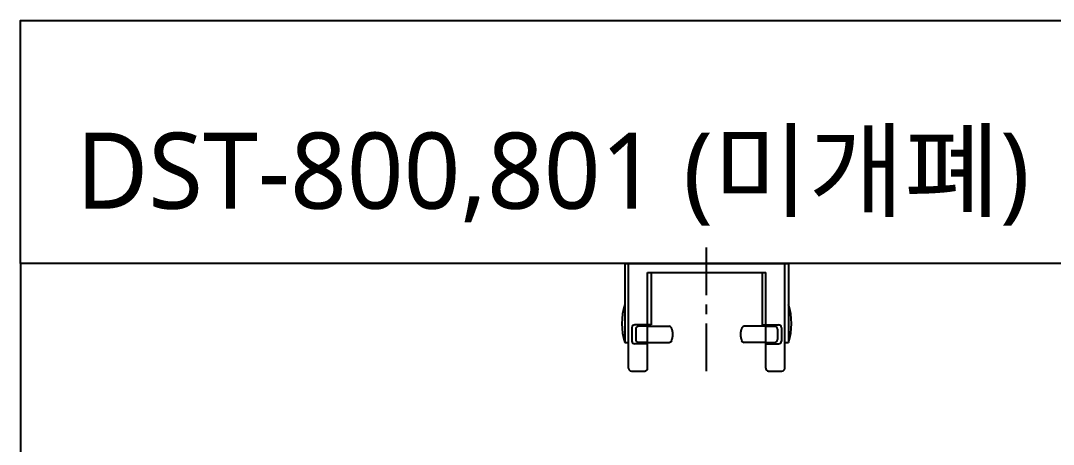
# Model space of a CAD drawing. Extents: x 796 to 6898, y -63 to 2465.
# Drawn here: x 978 to 2062, y 2020 to 2465 of the extents above; entities that cross this region are included whole.
import ezdxf

# ---------------------------------------------------------------- set-up
doc = ezdxf.new("R2010")
doc.units = 0
doc.header["$LTSCALE"] = 20
doc.header["$MEASUREMENT"] = 0
doc.linetypes.add('CENTER', pattern=[2, 1.25, -0.25, 0.25, -0.25])
doc.layers.get('0').update_dxf_attribs({"linetype": 'CONTINUOUS'})
for name, color, linetype in [('3', 3, 'CONTINUOUS'), ('4', 4, 'CONTINUOUS'), ('6', 6, 'CONTINUOUS'), ('CENTER', 2, 'CENTER')]:
    doc.layers.add(name, color=color, linetype=linetype)
doc.styles.add('GHS', font='romans', dxfattribs={"bigfont": 'ghs'})

msp = doc.modelspace()

# ---------------------------------------------------------------- linework, layer by layer
at = {"layer": '3', "color": 7}
msp.add_lwpolyline([(977.8, 2209.6), (977.8, 2465), (3612.9, 2465), (3612.9, 284.6), (2905.3, 284.6)], dxfattribs=at)
at = {"layer": '4'}
for p, q in [((1611.8, 2209.6), (1783.8, 2209.6)), ((1611.8, 2209.6), (1611.8, 2126.6)), ((1615.8, 2099.6), (1615.8, 2209.6)), ((1635.8, 2200.3), (1759.8, 2200.3)), ((1635.8, 2099.6), (1635.8, 2200.3)), ((1639.6, 2200.3), (1639.6, 2145.3)), ((1756, 2200.3), (1756, 2145.3)), ((1759.8, 2099.6), (1759.8, 2200.3)), ((1779.8, 2099.6), (1779.8, 2209.6)), ((1783.8, 2209.6), (1783.8, 2126.6)), ((1619.4, 2142.3), (1619.4, 2128.3)), ((1635.8, 2145.3), (1622.4, 2145.3)), ((1623.4, 2140.8), (1623.4, 2129.8)), ((1635.8, 2143.8), (1626.4, 2143.8)), ((1639.6, 2145.3), (1635.8, 2145.3)), ((1635.8, 2143.8), (1658.3, 2143.8)), ((1759.8, 2143.8), (1737.3, 2143.8)), ((1756, 2145.3), (1759.8, 2145.3)), ((1759.8, 2145.3), (1773.2, 2145.3)), ((1759.8, 2143.8), (1769.2, 2143.8)), ((1772.2, 2140.8), (1772.2, 2129.8)), ((1776.2, 2142.3), (1776.2, 2128.3)), ((1611.8, 2126.6), (1615.8, 2126.6)), ((1635.8, 2125.3), (1622.4, 2125.3)), ((1635.8, 2126.8), (1626.4, 2126.8)), ((1635.8, 2126.8), (1658.3, 2126.8)), ((1759.8, 2126.8), (1737.3, 2126.8)), ((1759.8, 2126.8), (1769.2, 2126.8)), ((1759.8, 2125.3), (1773.2, 2125.3)), ((1779.8, 2126.6), (1783.8, 2126.6)), ((1618.8, 2096.6), (1632.8, 2096.6)), ((1762.8, 2096.6), (1776.8, 2096.6))]:
    msp.add_line(p, q, dxfattribs=at)
for centre, radius, start, end in [((1677, 2146.6), 68.2, 162.9409, 197.0591), ((1718.6, 2146.6), 68.2, 342.9409, 17.0591), ((1622.4, 2142.3), 3, 90, 180), ((1626.4, 2140.8), 3, 90, 180), ((1658.3, 2140.8), 3, 20.743, 90), ((1643.7, 2135.3), 18.5, 339.257, 20.743), ((1751.9, 2135.3), 18.5, 159.257, 200.743), ((1737.3, 2140.8), 3, 90, 159.257), ((1769.2, 2140.8), 3, 0, 90), ((1773.2, 2142.3), 3, 0, 90), ((1622.4, 2128.3), 3, 180, 270), ((1626.4, 2129.8), 3, 180, 270), ((1658.3, 2129.8), 3, 270, 339.257), ((1737.3, 2129.8), 3, 200.743, 270), ((1769.2, 2129.8), 3, 270, 0), ((1773.2, 2128.3), 3, 270, 0), ((1618.8, 2099.6), 3, 180, 270), ((1632.8, 2099.6), 3, 270, 0), ((1762.8, 2099.6), 3, 180, 270), ((1776.8, 2099.6), 3, 270, 0)]:
    msp.add_arc(centre, radius, start, end, dxfattribs=at)
at = {"layer": '6'}
msp.add_lwpolyline([(2072.8, 2209.6), (977.8, 2209.6), (977.8, 284.6), (2905.3, 284.6), (2905.3, 1309.6)], dxfattribs=at)
at = {"layer": 'CENTER', "color": 1, "linetype": 'CENTER', "ltscale": 2}
msp.add_line((1697.8, 2096.6), (1697.8, 2229.4), dxfattribs=at)

# ---------------------------------------------------------------- texts
at = {"insert": (1035.8, 2347.3), "char_height": 80, "width": 1333.024, "attachment_point": 1, "style": 'GHS'}
msp.add_mtext('{\\fNanumGothic|b0|i0|c0|p50;DST-\\fNanumGothic|b0|i0|c129|p50;800,801 (미개폐)}', dxfattribs=at)

doc.saveas('drawing.dxf')
